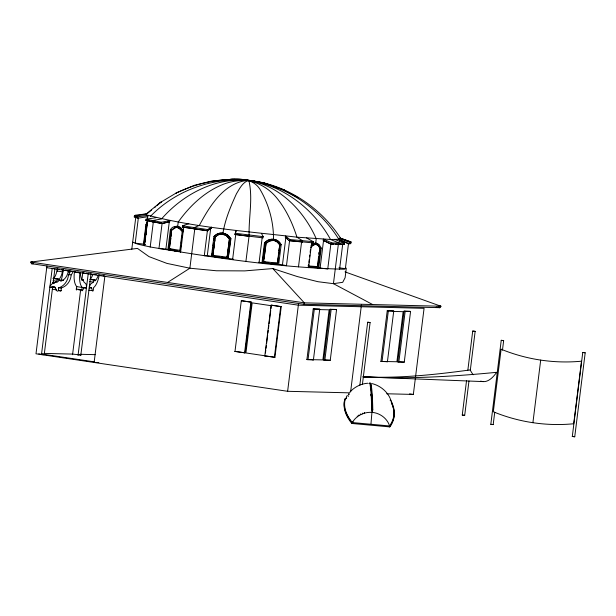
<?xml version="1.0" encoding="UTF-8"?>
<svg xmlns="http://www.w3.org/2000/svg" width="616" height="616" viewBox="0 0 616 616"><rect width="100%" height="100%" fill="white"/><g stroke="black" fill="none" stroke-linecap="round" stroke-linejoin="round"><path stroke-width="0.92" d="M390.259 400.723L390.375 399.561M318.51 256.995L317.64 266.566L312.659 267.452L308.685 267.128M318.772 254.123L318.949 252.214M348.879 394.571L348.979 393.678M263.971 258.759L264.279 255.894M346.615 397.797L344.775 399.199A228.251 68.33 6.4 0 0 350.365 420.536L351.905 422.53L370.947 424.262L372.195 409.132A228.513 14.468 -84.7 0 0 370.501 383.599L370.062 383.183L369.546 383.591L369.977 383.175L370.994 383.699A228.451 14.368 -84.9 0 1 372.772 409.232L372.788 410.202M393.978 410.941A228.19 68.353 6.2 0 1 391.021 425.163L389.512 426.865L390.744 424.178A227.828 68.245 6.2 0 0 392.076 404.15M389.897 426.919L391.129 424.239A228.251 68.368 6.2 0 0 392.184 403.511L391.245 402.579M278.678 252.614L277.5 263.117L269.615 263.494M278.894 250.704L279.21 247.84M389.512 426.865L351.798 423.462L350.265 421.46A228.19 68.307 6.4 0 1 344.675 400.138L344.775 399.199L345.799 398.483L345.422 398.421M348.286 396.488L348.371 395.742M351.798 423.462L351.905 422.53M352.175 423.469L352.283 422.545C356.279 415.638 364.387 411.68 372.28 412.397L372.233 409.132A228.513 14.368 -84.9 0 0 370.409 383.591L369.977 383.175M348.833 393.994L348.841 394.702M46.947 265.935L35.998 353.8L287.626 391.299L349.534 392.846M52.576 287.495L44.206 354.677L41.472 354.608L52.198 268.499L54.932 268.568L53.045 283.707M72.557 354.708L80.573 290.359M81.874 279.949L82.814 272.38M78.032 355.524L88.281 273.196M80.765 355.594L90.898 274.212M94.125 362.462L104.851 276.345M131.801 249.21L135.797 217.148L138.446 218.164L134.257 216.963L134.411 215.746L135.412 215.169L146.385 214.083L145.484 214.607L134.411 215.746L137.099 216.77L147.909 215.531L147.755 216.747L138.331 218.118L135.212 243.158L144.221 244.19M136.952 217.987L137.099 216.77M145.992 219.196L161.477 222.284L169.87 220.497L169.716 221.714L162.485 223.6L145.838 220.412L145.992 219.196L155.917 217.718M145.284 244.852L143.489 244.36L145.961 224.509L147.609 221.46M146.7 224.286L147.755 216.747M147.655 222.584L146.285 225.071L144.021 243.251L144.606 243.312L147.239 224.263M144.367 245.653L147.486 220.613M345.006 271.879L440.956 306.244L439.947 307.684L303.842 304.281L31.431 263.679L30.8 262.07L137.46 248.394L149.003 256.626L166.89 263.386L189.89 268.214L216.439 270.77L244.737 270.894L272.842 268.568L297.282 276.553L317.948 281.704L333.441 283.676L342.704 282.32L345.106 277.747L346.308 268.099L344.336 269.238C279.194 267.675 214.391 257.757 150.212 246.977L153.33 221.937L145.838 220.412M161.33 223.5L161.477 222.284M179.857 250.389L182.12 232.209L183.091 231.909C181.689 225.895 173.504 224.17 170.355 229.768L167.883 249.619L169.03 249.696L165.889 249.126L169.315 221.645L169.716 221.714M180.265 250.419L168.946 248.556L171.209 230.376L173.974 228.02L176.499 227.45M175.445 227.627L171.61 230.407L169.346 248.587L174.651 250.72L179.934 251.551M183.406 230.484L180.211 227.227L177.701 226.288L178.232 222.014C189.851 205.759 204.943 191.43 223.793 184.099C237.522 178.971 252.306 179.787 266.235 183.591L284.769 190.198C307.523 200.531 327.034 217.317 340.648 238.269L351.12 242.019L350.966 243.243L349.965 243.82L348.44 243.628L339.593 240.017L348.487 243.597L345.368 268.638L338.962 267.821M182.505 225.818L207.638 229.568L211.434 227.05L211.28 228.274L207.484 230.784L182.351 227.042L182.505 225.818L188.804 223.677M180.604 247.694L180.827 245.876M181.166 243.151L181.397 241.326M181.851 237.691L182.074 235.874M180.596 252.206L183.714 227.165M207.407 230.692L204.289 255.732L207.284 255.679L226.765 258.335M207.484 230.784L207.638 229.568M207.284 255.679L210.703 228.19L211.28 228.274M211.465 256.356L213.937 236.505C218.434 231.031 227.674 232.347 230.607 238.746L228.136 258.597L211.812 256.318M211.927 255.37L212.166 253.484M212.512 250.643L212.867 247.809M213.105 245.923L213.459 243.081M213.814 240.248L214.045 238.361M228.259 249.588L227.219 257.211L212.805 255.301L215.069 237.121L217.379 235.412M216.108 236.275L215.192 237.106L212.805 255.301M228.136 258.597L230.954 238.708L227.466 234.819L222.961 233.033C225.21 219.35 230.715 206.283 236.482 193.717C239.639 188.581 242.589 182.228 248.81 180.326L266.235 183.591M224.024 234.565L226.65 235.836L229.483 239.031L227.096 257.226L229.36 239.047L226.526 235.851M235.012 234.488L236.228 230.384L235.012 234.488L249.149 236.29C248.448 217.818 253.23 198.529 248.81 180.326L232.047 179.218L212.181 180.927L194.34 185.316L176.045 193.078C200.939 181.042 229.714 176.23 256.934 181.897M235.728 234.504L232.609 259.544L233.256 259.167L228.482 258.558M245.938 261.246L249.056 236.205L263.055 237.884L263.209 236.667L261.484 233.449M234.996 351.42L241.31 300.731L241.857 300.739L251.436 302.171L245.122 352.86L234.996 351.42L245.122 352.86M244.575 352.845L250.889 302.156L251.436 302.171M259.051 262.747L262.17 237.707M262.555 262.77L265.026 242.92C269.192 237.43 278.347 238.284 281.173 244.66L278.702 264.51L262.555 262.77L262.008 262.624L264.48 242.773C268.314 238.207 276.392 237.645 279.749 243.058M264.01 258.905L264.349 256.171M264.572 254.354L265.935 243.451L269.354 241.01L273.519 240.433M273.473 239.162C273.75 221.96 268.638 203.765 259.752 188.927C250.196 174.682 230.584 180.003 216.239 180.773M264.811 355.863L271.125 305.174L271.671 305.182L281.243 306.614L274.929 357.303L264.811 355.863L274.929 357.303M265.434 352.968L265.789 350.134M266.027 348.24L266.382 345.407M266.613 343.52L267.675 335.012M267.906 333.125L268.26 330.291M268.499 328.397L268.853 325.564M269.084 323.677L270.732 310.449M270.971 308.554L271.325 305.721L252.175 302.864L245.938 352.945L265.088 355.802M274.613 240.633L277.038 241.842L279.764 244.937L277.693 263.171L279.964 244.991C278.401 242.157 275.298 240.132 272.002 240.355M285.331 237.252L285.485 236.036L289.859 239.532L313.305 241.68L313.151 242.904L289.043 240.602L285.331 237.252L287.734 238.985M289.589 240.664L286.471 265.704L282.459 264.795L285.878 237.306M274.382 357.288L280.696 306.599L281.243 306.614M177.339 192.331L159.975 202.718L145.484 214.607C194.802 227.751 246.362 231.2 296.958 237.183L302.602 240.81L302.448 242.034L289.713 240.756L289.859 239.532M298.483 266.905L301.601 241.865L302.448 242.034M287.626 391.299L298.567 303.442M308.431 265.981L308.655 264.164M308.878 262.347L309.217 259.621M309.563 256.895L309.786 255.078M310.125 252.344L310.464 249.619M308.57 267.721L311.688 242.681M312.073 243.928L315.7 243.02L316.231 238.746C302.679 207.823 273.904 179.849 238.415 179.656M316.447 244.421L318.102 245.476L319.904 248.387L317.64 266.566L318.102 266.643L320.366 248.464L318.557 245.553L315.546 244.244M306.914 359.575L313.228 308.885L319.727 309.186L313.413 359.875L306.914 359.575L322.892 359.906L329.129 309.825L319.219 309.579M308.408 267.205L318.757 267.914L321.229 248.063L319.08 244.498L315.7 243.02M308.008 359.736L314.322 309.047L319.727 309.186M323.223 240.332L323.377 239.108L331.939 242.95L344.498 243.266L344.344 244.49L330.515 243.975L323.223 240.332L330.861 243.99L327.743 269.03L317.463 267.698L318.757 267.914M320.143 267.829L323.562 240.348M331.785 244.175L331.939 242.95M323.747 359.998L330.06 309.301L335.466 309.44L336.559 309.602L330.245 360.291L323.747 359.998L330.245 360.291M339.401 241.88L339.747 238.792L350.119 242.596L351.12 242.019L339.924 237.961M324.84 360.16L331.154 309.471L336.559 309.602M339.578 269.323L342.696 244.282M349.965 243.82L350.119 242.596M346.123 398.691L346.238 397.736M350.604 391.922L361.43 305.005M359.829 385.239L367.667 322.253L368.206 322.268L370.108 322.545L362.385 384.577M380.927 361.423L387.241 310.733L393.74 311.034L387.425 361.723L380.927 361.423L396.904 361.754L403.141 311.673L393.231 311.426M382.02 361.584L388.334 310.895L393.74 311.034M397.759 361.846L404.073 311.149L409.478 311.288L410.572 311.45L404.258 362.146L397.759 361.846L404.258 362.146M398.852 362.008L405.166 311.319L410.572 311.45M386.679 393.77L413.344 394.44L415.353 378.347M415.584 376.461L424.07 308.323L298.352 305.182L46.724 267.683M468.976 380.988L464.695 415.346L463.563 415.269L462.254 415.053L466.535 380.696M467.844 370.201L472.711 331.069L475.152 331.37L472.711 331.069M470.278 370.493L475.152 331.37M494.74 412.189L493.193 424.593L490.821 424.324L501.239 340.309L503.657 340.617L502.471 350.158M532.902 422.699L540.694 360.098M572.303 436.467L582.759 352.491L583.891 352.568L585.2 352.783L574.743 436.767L572.303 436.467L574.743 436.767M214.306 244.806L212.928 255.286L214.676 255.833M214.676 241.949L214.93 240.04M170.955 238.138L169.346 248.587L168.946 248.556M171.248 236.236L171.541 234.334M144.606 243.312L145.722 236.683M146.038 234.788L146.362 232.894M76.854 289.859A1.009 0.447 -81.5 0 1 76.299 289.043L76.769 286.632A14.807 6.53 -81.5 0 1 74.451 272.11A6.799 2.995 -81.5 0 1 74.305 271.263M86.433 288.026A0.909 0.4 -81.5 0 1 85.978 288.096L85.578 287.48L84.346 287.449L82.49 290.436A1.009 0.447 -81.5 0 1 81.974 290.729A1.009 0.447 -81.5 0 1 81.774 289.859L82.244 287.449A14.807 6.53 -81.5 0 1 79.926 272.926A6.799 2.995 -81.5 0 1 79.864 272.649M303.842 304.281L304.304 302.833L272.842 268.568M89.305 287.041L90.49 284.176L93.301 282.12L94.387 280.111A1.04 0.462 -81.5 0 1 95.033 280.026L95.08 280.881A11.843 5.221 -81.5 0 0 98.275 275.283M53.931 283.26L56.741 281.204L57.827 279.194A1.04 0.462 -81.5 0 1 58.474 279.117L58.52 279.972A11.843 5.221 -81.5 0 0 62.416 271.818A4.004 1.763 -81.5 0 0 62.801 269.515M69.693 271.102L68.93 272.395L68.484 270.94L70.301 270.986M346.315 396.958L347.332 395.372M310.695 247.801L313.19 245.183L315.076 244.375M344.675 400.138L345.306 399.368M368.961 383.591L370.786 383.383M53.053 287.272L53.6 286.679M310.88 246L314.014 243.489L316.154 243.097M349.842 392.138C354.385 387.048 360.891 383.714 367.721 383.229M50.012 286.078L52.776 283.044L57.396 282.082L59.305 280.295L63.325 280.457A1.04 0.932 -88.6 0 0 62.039 280.365M150.335 216.455C184.369 181.22 240.009 169.4 284.769 190.198M147.286 213.567L151.567 210.041M154.416 207.692L155.84 206.514M157.265 205.344L161.546 201.817L159.975 202.718M209.386 229.19L210.703 228.19M503.634 340.633L501.216 340.325M462.254 415.053L464.695 415.346M585.177 352.799L582.759 352.491M490.76 424.301L493.193 424.593M167.552 282.451L189.89 268.214L194.779 228.906L182.351 227.042M262.008 262.624L263.671 261.631L277.693 263.171M134.257 216.963L135.258 216.385M230.469 179.248C248.433 177.901 265.719 184.13 277.1 198.375C286.355 209.794 292.523 223.254 296.958 237.183L330.522 239.47L338.846 239.308L340.648 238.269M312.728 245.106L316 244.321M217.263 235.42L218.711 234.765M321.229 248.063L319.904 248.387M50.766 287.341L54.524 286.948L50.766 287.341A0.909 0.809 -88.6 0 1 49.981 287.233L49.873 287.133M174.436 226.911L175.514 226.434M270.871 240.617L268.253 241.742L266.127 243.505L263.671 261.631L265.357 262.116M218.588 234.781L220.074 234.357M169.315 221.645L162.085 223.523L158.959 248.564L165.889 249.126M247.524 180.634L248.81 180.326C285.709 185.416 319.265 207.715 338.846 239.308M335.535 244.229L339.716 244.575L339.87 243.359L330.522 239.47C313.69 209.009 283.576 185.647 248.81 180.326C224.309 181.951 209.833 205.883 199.376 225.348L194.248 227.674L194.094 228.89L207.985 230.777M33.341 263.432L31.431 263.679L33.349 263.733M232.879 179.595L234.758 179.356M219.95 234.373L222.815 234.257M215.192 237.106L213.937 236.505L216.932 234.311L219.897 233.141L222.961 233.033M230.954 238.708L229.483 239.031M219.797 257.48L222.715 257.134M146.716 213.945L141.033 214.499L145.661 214.406M176.523 250.62L169.877 249.85M222.661 257.365L219.92 257.465L217.302 256.649M370.093 322.561L367.667 322.253M369.223 383.283L370.285 383.283M369.7 383.291L370.501 383.599M252.352 181.25C218.072 175.529 183.684 193.54 161.5 218.98L152.191 220.597L152.044 221.822L153.33 221.937M369.908 383.599A228.451 14.468 -84.7 0 1 371.648 409.124L372.772 409.232M482.944 381.589L362.993 376.846C398.868 378.547 434.65 374.744 470.147 369.931A169.662 38.377 -87.7 0 0 473.173 374.767M32.694 262.116L30.8 262.07L304.304 302.833L440.956 306.244L439.062 305.96M72.057 271.233L70.239 271.186A6.799 6.091 -88.6 0 1 68.476 274.736A14.807 13.267 -88.6 0 1 58.451 287.926L58.482 290.39A1.009 0.909 -88.6 0 1 56.841 290.714L55.201 287.872L51.79 286.879M68.476 274.736L71.21 274.805A6.799 6.091 -88.6 0 0 72.973 271.256M99.207 274.936A14.807 6.53 -81.5 0 1 93.486 287.734L93.347 290.151A1.009 0.447 -81.5 0 1 92.931 291.006A1.009 0.447 -81.5 0 1 92.492 290.69L91.391 287.626L90.159 287.595L89.605 288.188A0.909 0.4 -81.5 0 1 89.174 288.096M58.451 287.926L61.184 287.995A14.807 13.267 -88.6 0 0 71.21 274.805M58.482 290.39L61.215 290.459L61.184 287.995M44.444 353.392L72.634 354.1L80.842 354.985L78.101 354.577M80.08 354.285L95.164 354.662M44.283 354.069L41.549 354L94.202 361.846M95.996 362.508L98.806 362.578M362.993 376.846C407.592 379.171 452.236 376.645 496.627 372.318A169.662 38.377 -87.7 0 1 480.703 381.088M242.773 180.088L248.81 180.326M391.799 403.495L392.084 404.45A228.19 68.353 6.2 0 1 393.755 409.655M221.329 234.203L225.433 235.081M330.515 243.975L333.664 244.136M314.853 267.56L311.095 266.936M176.091 227.42L177.547 227.504M176.607 226.226L177.701 226.288M171.61 230.407L170.355 229.768M182.529 232.24L180.041 229.036L177.139 227.481M174.251 250.689L176.561 250.851M318.102 266.643L307.969 265.904L309.532 266.42M370.947 424.262L389.997 425.995M352.206 421.829L353.053 421.906M270.432 263.586L282.459 264.795M146.87 225.133L145.961 224.509M143.489 244.36L145.13 244.537L144.337 244.236M263.209 236.667L235.166 233.264M258.728 262.247L268.668 263.386M235.12 234.427L249.149 236.29M344.344 244.49L338.338 244.367L333.441 283.676L372.634 304.535M436.167 307.115L439.947 307.684L438.168 307.038M404.073 311.149L405.166 311.319M387.241 310.733L388.334 310.895M330.06 309.301L331.154 309.471M56.772 268.838L59.536 269.254M61.377 269.523L63.217 269.8M65.057 270.077L67.822 270.486M73.905 271.394L75.776 271.671M77.647 271.949L79.518 272.226M82.328 272.649L84.2 272.926M86.071 273.204L87.942 273.481M89.813 273.766L91.684 274.043M94.487 274.459L96.358 274.736M98.229 275.021L101.032 275.437M102.903 275.714L104.774 275.991M74.451 272.11L79.926 272.926M313.228 308.885L314.322 309.047M53.461 278.74A11.843 5.221 -81.5 0 0 56.942 271.002L62.416 271.818M241.31 300.731L250.889 302.156M271.125 305.174L280.696 306.599M91.384 279.487L95.033 280.026M89.828 279.433L94.387 280.111M81.412 279.556L83.237 279.833L83.814 281.882L86.101 284.061L86.571 286.971M89.659 281.574L93.301 282.12M53.007 278.301L58.474 279.117M53.269 278.517L57.827 279.194M53.099 280.665L56.741 281.204M89.566 287.349L91.391 287.626M90.013 287.841L91.83 288.111M52.514 282.505L54.339 282.775M76.769 286.632L82.244 287.449M83.245 287.687L85.978 288.096M88.843 290.144L92.492 290.69M76.299 289.043L81.774 289.859M78.84 289.897L80.665 290.167M52.291 289.235L55.933 289.774A1.009 0.447 -81.5 0 0 56.626 289.766M386.332 361.561L387.425 361.723M312.32 359.713L313.413 359.875M409.555 393.87L413.344 394.44M38.731 353.861L40.556 354.138M309.84 266.974L313.113 267.529M167.883 249.619L180.619 251.759M312.15 242.719L313.151 242.904M154.2 222.091L162.485 223.6M370.409 383.591L370.994 383.699M372.241 412.389C380.018 413.074 387.218 418.418 389.612 425.933M289.043 240.602L289.713 240.756M150.212 246.977L137.984 244.213L132.679 242.188M280.627 244.514L281.173 244.66L279.764 244.937M264.48 242.773L265.935 243.451M278.155 264.364L278.702 264.51M267.706 262.847L270.624 263.64M372.264 383.645C380.072 385.678 387.048 391.183 390.29 398.644M264.118 183.106L277.893 188.242M334.68 239.393L344.498 243.266M316.609 243.205L318.218 244.352M178.563 227.797L181.289 230.03M282.944 189.505L295.287 196.181M296.935 197.066L298.583 197.959M306.591 237.961L313.305 241.68M352.283 422.545L350.743 420.543A227.828 68.199 6.4 0 1 345.168 399.253M391.175 401.031L391.899 402.949L390.736 399.838M55.271 287.202L55.933 289.774M364.31 412.427L364.387 413.143M362.47 413.159L362.547 413.867M360.622 413.883L360.699 414.599M358.959 414.938L359.036 415.654M357.295 415.993L357.365 416.709M370.801 394.302L370.909 395.842M371.648 409.124L371.656 410.102M92.808 274.466A11.843 5.221 -81.5 0 1 90.421 279.179M83.237 279.833A1.04 0.462 -81.5 0 0 82.613 279.718L82.352 280.565A11.843 5.221 -81.5 0 1 80.511 272.264M67.937 270.855A4.004 3.588 -88.6 0 1 67.552 273.912A11.843 10.618 -88.6 0 1 60.792 281.281L60.591 280.388A1.04 0.932 -88.6 0 0 59.305 280.295M53.5 287.41A0.909 0.809 -88.6 0 1 52.83 287.379M61.215 290.459A1.009 0.909 -88.6 0 1 59.814 291.068M57.319 268.953A4.004 1.763 -81.5 0 1 56.942 271.002M52.907 287.372A0.909 0.4 -81.5 0 1 52.776 287.372M61.23 279.849A14.807 6.53 -81.5 0 0 62.832 272.503A6.799 2.995 -81.5 0 0 63.679 270.108M57.611 271.14A6.799 2.995 -81.5 0 1 57.488 271.417M501.108 349.218L493.316 411.773A208.755 187.056 -88.6 0 0 573.712 423.762L581.504 361.199A210.518 188.635 -88.6 0 1 501.108 349.218"/></g></svg>
